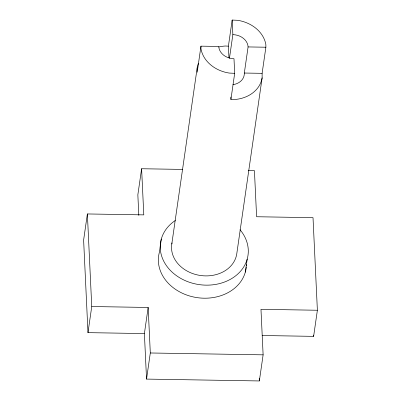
<?xml version="1.0" encoding="UTF-8"?>
<svg xmlns="http://www.w3.org/2000/svg" width="401" height="401" viewBox="0 0 401 401"><rect width="100%" height="100%" fill="white"/><g stroke="black" fill="none" stroke-linecap="round" stroke-linejoin="round"><path stroke-width="0.6" d="M182.751 169.417L141.613 168.741L143.789 214.881L87.378 213.954L83.619 240.064L87.984 332.64L144.395 333.572L148.154 307.462L91.749 306.529L87.984 332.64M141.613 168.741L137.849 194.851L138.821 215.427M161.322 239.001L159.443 252.054A44.185 35.925 8.2 0 0 195.658 297.402A44.185 35.925 8.2 0 0 246.259 267.216M248.194 170.495L254.429 170.6L256.605 216.74L313.016 217.668L317.381 310.249L260.976 309.316L263.121 354.84L259.357 380.95L146.54 379.09L150.305 352.98L148.154 307.462M171.798 244.008L197.197 67.759A32.857 26.717 8.2 0 1 198.425 63.253M228.951 57.719L228.405 46.16L232.164 20.05L237.668 20.311A32.857 26.717 8.2 0 1 265.878 44.727L265.883 47.223L262.119 73.333L262.124 77.834A32.857 26.717 8.2 0 1 233.963 99.578L230.916 99.433L234.68 73.323L233.989 58.721A14.727 11.975 8.2 0 1 218.756 46.446L200.961 46.155L197.202 72.265L197.197 67.759M229.442 58.335L232.856 34.651L232.164 20.05M232.946 84.666A14.727 11.975 8.2 0 0 244.324 73.037L248.089 46.927A14.727 11.975 8.2 0 0 232.856 34.651M262.124 77.834L236.73 254.084A32.857 26.717 8.2 0 1 199.317 275.307A32.857 26.717 8.2 0 1 172.014 242.866M245.322 272.144L247.201 259.091M262.169 335.512L313.622 336.359L317.381 310.249M248.089 46.927L265.883 47.223M244.324 73.037L262.119 73.333M150.305 352.98L263.121 354.84M228.405 46.16L225.357 46.015A32.857 26.717 8.2 0 0 218.811 46.982M234.68 73.323L229.182 73.062A32.857 26.717 8.2 0 1 200.966 48.646L200.961 46.155M313.562 335.106L313.622 336.359M259.241 378.454L259.357 380.95M230.801 97.002L230.916 99.433M144.395 333.572L146.54 379.09M87.378 213.954L91.749 306.529M246.409 264.7A44.185 35.925 8.2 0 1 246.359 265.958M240.009 229.713A44.185 35.925 8.2 0 1 231.071 278.936A44.185 35.925 8.2 0 1 170.179 270.224A44.185 35.925 8.2 0 1 175.347 220.465"/></g></svg>
